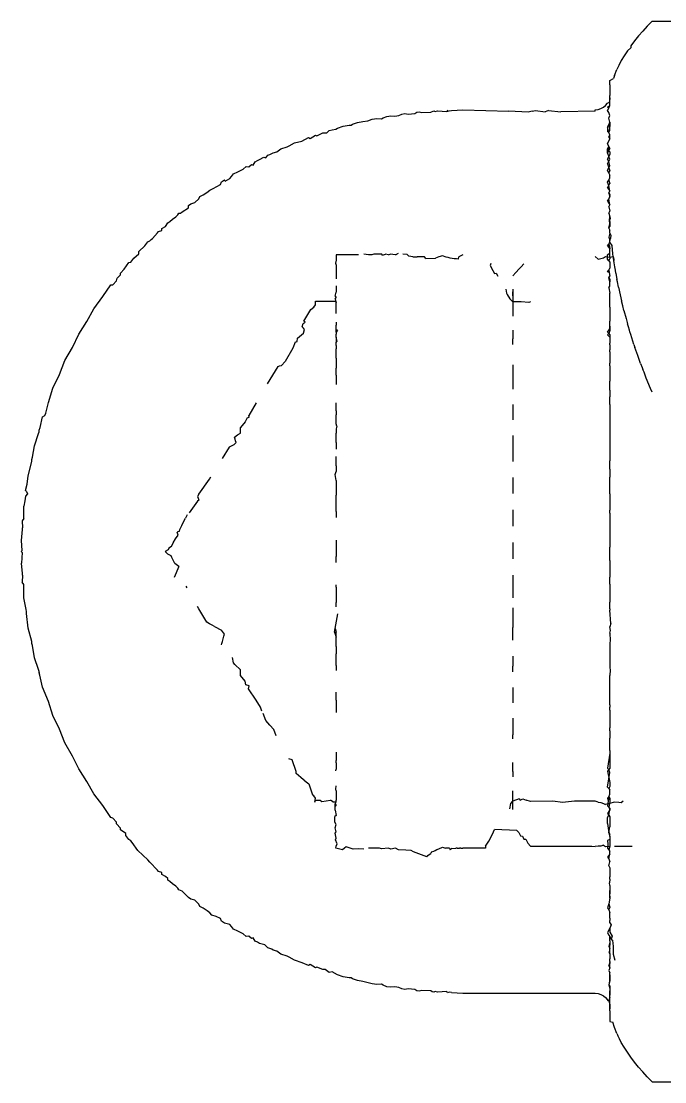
# Model space of a CAD drawing. Header units: millimetres. Extents: x -2916 to 2490, y 92 to 4100.
# Drawn here: x 1130.85 to 1141.79, y 1752.85 to 1770.85 of the extents above; entities that cross this region are included whole.
import ezdxf

# ---------------------------------------------------------------- set-up
doc = ezdxf.new("R2010")
doc.units = ezdxf.units.MM

msp = doc.modelspace()

# ---------------------------------------------------------------- linework, layer by layer
for p, q in [((1141.569, 1770.853), (1141.489, 1770.77)), ((1141.569, 1770.853), (1148.14, 1770.853)), ((1141.413, 1770.687), (1141.341, 1770.604)), ((1141.489, 1770.77), (1141.413, 1770.687)), ((1141.273, 1770.52), (1141.209, 1770.436)), ((1141.341, 1770.604), (1141.273, 1770.52)), ((1141.15, 1770.352), (1141.096, 1770.268)), ((1141.212, 1770.399), (1141.15, 1770.352)), ((1141.209, 1770.436), (1141.212, 1770.399)), ((1141.003, 1770.099), (1140.974, 1770.036)), ((1141.047, 1770.184), (1141.003, 1770.099)), ((1141.096, 1770.268), (1141.047, 1770.184)), ((1140.932, 1769.93), (1140.916, 1769.88)), ((1140.932, 1769.93), (1140.974, 1770.036)), ((1140.855, 1769.846), (1140.916, 1769.88)), ((1140.855, 1769.773), (1140.855, 1769.846)), ((1140.855, 1769.773), (1140.855, 1769.704)), ((1140.85, 1769.525), (1140.855, 1769.59)), ((1140.85, 1769.552), (1140.855, 1769.59)), ((1140.855, 1769.704), (1140.855, 1769.647)), ((1140.855, 1769.647), (1140.855, 1769.59)), ((1140.7, 1769.37), (1140.744, 1769.393)), ((1140.744, 1769.393), (1140.781, 1769.424)), ((1140.781, 1769.424), (1140.813, 1769.462)), ((1140.813, 1769.462), (1140.85, 1769.484)), ((1140.813, 1769.395), (1140.85, 1769.425)), ((1140.836, 1769.379), (1140.813, 1769.395)), ((1140.836, 1769.379), (1140.85, 1769.425)), ((1140.85, 1769.484), (1140.85, 1769.552)), ((1140.85, 1769.552), (1140.85, 1769.525)), ((1140.85, 1769.484), (1140.85, 1769.525)), ((1140.85, 1769.425), (1140.85, 1769.484)), ((1136.815, 1769.191), (1136.893, 1769.203)), ((1136.893, 1769.203), (1136.974, 1769.197)), ((1136.974, 1769.197), (1137.004, 1769.211)), ((1137.004, 1769.211), (1137.066, 1769.238)), ((1137.066, 1769.238), (1137.131, 1769.248)), ((1137.131, 1769.248), (1137.199, 1769.239)), ((1137.199, 1769.239), (1137.271, 1769.252)), ((1137.271, 1769.252), (1137.32, 1769.277)), ((1137.32, 1769.277), (1137.372, 1769.285)), ((1137.372, 1769.285), (1137.426, 1769.274)), ((1137.426, 1769.274), (1137.539, 1769.284)), ((1137.539, 1769.284), (1137.577, 1769.308)), ((1137.577, 1769.308), (1137.616, 1769.314)), ((1137.616, 1769.314), (1137.657, 1769.302)), ((1137.657, 1769.302), (1137.81, 1769.307)), ((1137.81, 1769.307), (1137.861, 1769.334)), ((1137.861, 1769.334), (1137.888, 1769.321)), ((1137.888, 1769.321), (1137.924, 1769.334)), ((1137.924, 1769.334), (1138.082, 1769.32)), ((1138.094, 1769.342), (1138.082, 1769.32)), ((1138.082, 1769.32), (1138.121, 1769.333)), ((1138.121, 1769.333), (1138.166, 1769.336)), ((1138.166, 1769.336), (1138.355, 1769.35)), ((1138.355, 1769.35), (1139.138, 1769.329)), ((1139.465, 1769.308), (1139.138, 1769.329)), ((1139.535, 1769.324), (1139.465, 1769.308)), ((1139.535, 1769.324), (1139.59, 1769.337)), ((1139.59, 1769.337), (1139.756, 1769.313)), ((1139.811, 1769.336), (1139.756, 1769.313)), ((1139.811, 1769.336), (1140.02, 1769.317)), ((1140.605, 1769.326), (1140.02, 1769.317)), ((1140.605, 1769.351), (1140.653, 1769.356)), ((1140.605, 1769.326), (1140.605, 1769.351)), ((1140.653, 1769.356), (1140.7, 1769.37)), ((1140.813, 1769.336), (1140.836, 1769.379)), ((1140.836, 1769.301), (1140.813, 1769.336)), ((1140.85, 1769.251), (1140.836, 1769.301)), ((1140.836, 1769.206), (1140.85, 1769.251)), ((1140.85, 1769.138), (1140.836, 1769.206)), ((1136.138, 1769.009), (1136.201, 1769.021)), ((1136.201, 1769.021), (1136.228, 1769.036)), ((1136.228, 1769.036), (1136.325, 1769.072)), ((1136.325, 1769.072), (1136.427, 1769.089)), ((1136.427, 1769.089), (1136.46, 1769.09)), ((1136.46, 1769.09), (1136.483, 1769.103)), ((1136.483, 1769.103), (1136.568, 1769.135)), ((1136.568, 1769.135), (1136.658, 1769.15)), ((1136.658, 1769.15), (1136.742, 1769.162)), ((1136.742, 1769.162), (1136.815, 1769.191)), ((1140.813, 1769.052), (1140.836, 1769.093)), ((1140.813, 1769.052), (1140.813, 1768.982)), ((1140.836, 1769.093), (1140.85, 1769.138)), ((1140.855, 1769.035), (1140.836, 1769.093)), ((1140.836, 1768.963), (1140.855, 1769.035)), ((1140.85, 1769.138), (1140.85, 1769.066)), ((1140.85, 1769.006), (1140.85, 1769.066)), ((1135.622, 1768.818), (1135.735, 1768.877)), ((1135.735, 1768.877), (1135.765, 1768.862)), ((1135.765, 1768.862), (1135.855, 1768.92)), ((1135.855, 1768.92), (1135.876, 1768.905)), ((1135.876, 1768.905), (1135.979, 1768.961)), ((1135.979, 1768.961), (1136.048, 1768.957)), ((1136.048, 1768.957), (1136.087, 1769)), ((1136.087, 1769), (1136.138, 1769.009)), ((1140.836, 1768.963), (1140.813, 1768.982)), ((1140.836, 1768.963), (1140.85, 1769.006)), ((1140.85, 1768.925), (1140.836, 1768.963)), ((1140.836, 1768.882), (1140.85, 1768.925)), ((1140.836, 1768.882), (1140.85, 1768.858)), ((1140.836, 1768.815), (1140.85, 1768.858)), ((1140.85, 1768.858), (1140.85, 1768.925)), ((1135.196, 1768.635), (1135.267, 1768.686)), ((1135.267, 1768.686), (1135.374, 1768.722)), ((1135.374, 1768.722), (1135.408, 1768.738)), ((1135.408, 1768.738), (1135.498, 1768.786)), ((1135.498, 1768.786), (1135.622, 1768.818)), ((1140.813, 1768.776), (1140.836, 1768.815)), ((1140.836, 1768.725), (1140.813, 1768.776)), ((1140.813, 1768.686), (1140.836, 1768.725)), ((1140.813, 1768.613), (1140.813, 1768.686)), ((1140.836, 1768.725), (1140.85, 1768.693)), ((1140.836, 1768.651), (1140.836, 1768.725)), ((1140.836, 1768.651), (1140.85, 1768.693)), ((1134.829, 1768.465), (1134.869, 1768.486)), ((1134.869, 1768.486), (1134.901, 1768.507)), ((1134.901, 1768.507), (1134.977, 1768.543)), ((1134.977, 1768.543), (1135.008, 1768.535)), ((1135.008, 1768.535), (1135.044, 1768.579)), ((1135.044, 1768.579), (1135.076, 1768.591)), ((1135.076, 1768.591), (1135.134, 1768.619)), ((1135.134, 1768.619), (1135.196, 1768.635)), ((1140.813, 1768.613), (1140.836, 1768.651)), ((1140.813, 1768.613), (1140.836, 1768.552)), ((1140.813, 1768.514), (1140.836, 1768.552)), ((1140.836, 1768.47), (1140.813, 1768.514)), ((1140.836, 1768.651), (1140.855, 1768.634)), ((1140.836, 1768.552), (1140.85, 1768.593)), ((1140.85, 1768.511), (1140.836, 1768.552)), ((1140.836, 1768.47), (1140.85, 1768.511)), ((1140.855, 1768.634), (1140.85, 1768.593)), ((1134.533, 1768.295), (1134.555, 1768.309)), ((1134.555, 1768.309), (1134.623, 1768.343)), ((1134.623, 1768.343), (1134.677, 1768.388)), ((1134.677, 1768.388), (1134.722, 1768.382)), ((1134.722, 1768.382), (1134.766, 1768.419)), ((1134.766, 1768.419), (1134.793, 1768.41)), ((1134.793, 1768.41), (1134.829, 1768.465)), ((1140.813, 1768.433), (1140.836, 1768.47)), ((1140.813, 1768.433), (1140.836, 1768.362)), ((1140.813, 1768.325), (1140.836, 1768.362)), ((1140.836, 1768.274), (1140.813, 1768.325)), ((1140.85, 1768.402), (1140.836, 1768.47)), ((1140.836, 1768.362), (1140.85, 1768.402)), ((1140.836, 1768.362), (1140.85, 1768.313)), ((1140.836, 1768.274), (1140.85, 1768.313)), ((1134.237, 1768.081), (1134.255, 1768.127)), ((1134.255, 1768.127), (1134.309, 1768.163)), ((1134.32, 1768.14), (1134.309, 1768.163)), ((1134.32, 1768.14), (1134.399, 1768.186)), ((1134.399, 1768.186), (1134.425, 1768.215)), ((1134.425, 1768.215), (1134.461, 1768.261)), ((1134.461, 1768.261), (1134.533, 1768.295)), ((1140.813, 1768.121), (1140.836, 1768.157)), ((1140.836, 1768.062), (1140.813, 1768.121)), ((1140.836, 1768.274), (1140.855, 1768.241)), ((1140.836, 1768.157), (1140.85, 1768.195)), ((1140.836, 1768.157), (1140.85, 1768.1)), ((1140.85, 1768.195), (1140.855, 1768.241)), ((1133.945, 1767.906), (1134.01, 1767.948)), ((1134.01, 1767.948), (1134.059, 1767.987)), ((1134.059, 1767.987), (1134.115, 1768.016)), ((1134.115, 1768.016), (1134.237, 1768.081)), ((1140.813, 1768.027), (1140.836, 1768.062)), ((1140.813, 1768.027), (1140.85, 1767.973)), ((1140.836, 1768.062), (1140.85, 1768.1)), ((1140.85, 1767.973), (1140.836, 1768.062)), ((1140.836, 1767.936), (1140.85, 1767.973)), ((1133.734, 1767.755), (1133.806, 1767.773)), ((1133.806, 1767.773), (1133.873, 1767.84)), ((1133.873, 1767.84), (1133.891, 1767.878)), ((1133.891, 1767.878), (1133.945, 1767.906)), ((1140.813, 1767.801), (1140.836, 1767.835)), ((1140.813, 1767.801), (1140.85, 1767.737)), ((1140.836, 1767.936), (1140.85, 1767.871)), ((1140.836, 1767.936), (1140.855, 1767.904)), ((1140.855, 1767.904), (1140.836, 1767.835)), ((1140.836, 1767.835), (1140.85, 1767.871)), ((1140.85, 1767.737), (1140.836, 1767.835)), ((1133.516, 1767.567), (1133.534, 1767.597)), ((1133.534, 1767.597), (1133.563, 1767.597)), ((1133.563, 1767.597), (1133.588, 1767.617)), ((1133.588, 1767.617), (1133.698, 1767.687)), ((1133.698, 1767.725), (1133.734, 1767.755)), ((1133.698, 1767.687), (1133.698, 1767.725)), ((1140.836, 1767.701), (1140.85, 1767.737)), ((1140.836, 1767.701), (1140.85, 1767.628)), ((1140.836, 1767.593), (1140.85, 1767.628)), ((1140.836, 1767.593), (1140.855, 1767.534)), ((1133.306, 1767.37), (1133.346, 1767.432)), ((1133.346, 1767.432), (1133.382, 1767.454)), ((1133.382, 1767.454), (1133.425, 1767.495)), ((1133.425, 1767.495), (1133.482, 1767.534)), ((1133.482, 1767.534), (1133.516, 1767.567)), ((1140.836, 1767.338), (1140.855, 1767.411)), ((1140.846, 1767.474), (1140.855, 1767.534)), ((1140.858, 1767.505), (1140.846, 1767.474)), ((1140.86, 1767.444), (1140.846, 1767.474)), ((1140.855, 1767.411), (1140.846, 1767.474)), ((1140.85, 1767.371), (1140.86, 1767.444)), ((1140.855, 1767.411), (1140.85, 1767.371)), ((1140.855, 1767.534), (1140.858, 1767.505)), ((1133.087, 1767.164), (1133.17, 1767.262)), ((1133.17, 1767.262), (1133.188, 1767.285)), ((1133.188, 1767.285), (1133.242, 1767.299)), ((1133.242, 1767.299), (1133.246, 1767.336)), ((1133.246, 1767.336), (1133.306, 1767.37)), ((1140.836, 1767.338), (1140.85, 1767.371)), ((1140.836, 1767.338), (1140.855, 1767.305)), ((1140.852, 1767.254), (1140.836, 1767.189)), ((1140.852, 1767.254), (1140.855, 1767.305)), ((1140.873, 1767.218), (1140.852, 1767.254)), ((1132.855, 1766.943), (1132.956, 1767.041)), ((1132.956, 1767.041), (1133.006, 1767.109)), ((1133.006, 1767.109), (1133.042, 1767.124)), ((1133.042, 1767.124), (1133.063, 1767.147)), ((1133.063, 1767.147), (1133.087, 1767.164)), ((1140.813, 1767.04), (1140.836, 1767.069)), ((1140.813, 1767.04), (1140.855, 1766.991)), ((1140.836, 1767.189), (1140.855, 1767.135)), ((1140.855, 1767.135), (1140.836, 1767.069)), ((1140.836, 1767.069), (1140.85, 1767.101)), ((1140.836, 1767.069), (1140.847, 1767.034)), ((1140.85, 1767.101), (1140.855, 1767.135)), ((1140.892, 1767.045), (1140.85, 1767.101)), ((1140.855, 1767.135), (1140.871, 1767.178)), ((1140.871, 1767.178), (1140.873, 1767.218)), ((1140.905, 1766.903), (1140.892, 1767.045)), ((1132.766, 1766.829), (1132.855, 1766.904)), ((1132.855, 1766.904), (1132.855, 1766.943)), ((1136.205, 1766.889), (1136.205, 1766.854)), ((1136.348, 1766.889), (1136.205, 1766.889)), ((1136.455, 1766.889), (1136.348, 1766.889)), ((1136.488, 1766.889), (1136.455, 1766.889)), ((1136.581, 1766.889), (1136.488, 1766.889)), ((1136.752, 1766.889), (1136.672, 1766.901)), ((1136.81, 1766.889), (1136.752, 1766.889)), ((1136.843, 1766.901), (1136.81, 1766.889)), ((1136.979, 1766.901), (1136.843, 1766.901)), ((1136.992, 1766.879), (1136.979, 1766.901)), ((1136.992, 1766.879), (1137.042, 1766.901)), ((1137.093, 1766.889), (1137.042, 1766.901)), ((1137.093, 1766.889), (1137.122, 1766.901)), ((1137.21, 1766.889), (1137.122, 1766.901)), ((1137.21, 1766.889), (1137.263, 1766.914)), ((1137.411, 1766.894), (1137.336, 1766.901)), ((1137.44, 1766.863), (1137.411, 1766.894)), ((1137.505, 1766.854), (1137.44, 1766.863)), ((1138.008, 1766.87), (1137.947, 1766.854)), ((1138.073, 1766.849), (1138.008, 1766.87)), ((1138.355, 1766.889), (1138.288, 1766.854)), ((1140.605, 1766.859), (1140.653, 1766.814)), ((1140.744, 1766.839), (1140.781, 1766.86)), ((1140.781, 1766.86), (1140.85, 1766.849)), ((1140.813, 1766.885), (1140.855, 1766.924)), ((1140.813, 1766.814), (1140.813, 1766.885)), ((1140.847, 1767.034), (1140.855, 1766.991)), ((1140.85, 1766.849), (1140.855, 1766.924)), ((1140.85, 1766.849), (1140.91, 1766.86)), ((1140.855, 1766.924), (1140.855, 1766.991)), ((1140.91, 1766.86), (1140.905, 1766.903)), ((1140.922, 1766.79), (1140.91, 1766.86)), ((1140.91, 1766.86), (1140.918, 1766.815)), ((1132.606, 1766.645), (1132.681, 1766.756)), ((1132.681, 1766.756), (1132.717, 1766.765)), ((1132.717, 1766.765), (1132.766, 1766.829)), ((1136.205, 1766.795), (1136.194, 1766.747)), ((1136.194, 1766.747), (1136.205, 1766.713)), ((1136.205, 1766.854), (1136.205, 1766.795)), ((1136.205, 1766.713), (1136.205, 1766.641)), ((1137.505, 1766.854), (1137.578, 1766.854)), ((1137.645, 1766.854), (1137.578, 1766.854)), ((1137.706, 1766.854), (1137.645, 1766.854)), ((1137.73, 1766.825), (1137.706, 1766.854)), ((1137.73, 1766.825), (1137.889, 1766.828)), ((1137.947, 1766.854), (1137.889, 1766.828)), ((1138.107, 1766.841), (1138.073, 1766.849)), ((1138.141, 1766.833), (1138.107, 1766.841)), ((1138.176, 1766.826), (1138.141, 1766.833)), ((1138.211, 1766.821), (1138.176, 1766.826)), ((1138.247, 1766.817), (1138.211, 1766.821)), ((1138.283, 1766.814), (1138.247, 1766.817)), ((1138.283, 1766.814), (1138.288, 1766.854)), ((1138.833, 1766.742), (1138.822, 1766.707)), ((1138.822, 1766.707), (1138.868, 1766.621)), ((1139.315, 1766.651), (1139.347, 1766.686)), ((1139.347, 1766.686), (1139.392, 1766.736)), ((1140.653, 1766.814), (1140.7, 1766.824)), ((1140.7, 1766.824), (1140.744, 1766.839)), ((1140.836, 1766.788), (1140.813, 1766.814)), ((1140.836, 1766.788), (1140.85, 1766.819)), ((1140.836, 1766.788), (1140.85, 1766.763)), ((1140.85, 1766.849), (1140.85, 1766.819)), ((1140.85, 1766.763), (1140.855, 1766.707)), ((1140.855, 1766.707), (1140.855, 1766.663)), ((1140.918, 1766.815), (1140.922, 1766.79)), ((1140.928, 1766.749), (1140.922, 1766.79)), ((1140.938, 1766.686), (1140.928, 1766.749)), ((1140.947, 1766.628), (1140.938, 1766.686)), ((1132.484, 1766.49), (1132.539, 1766.547)), ((1132.539, 1766.574), (1132.606, 1766.645)), ((1132.539, 1766.547), (1132.539, 1766.574)), ((1136.205, 1766.641), (1136.205, 1766.608)), ((1136.205, 1766.608), (1136.205, 1766.552)), ((1136.205, 1766.552), (1136.205, 1766.481)), ((1138.868, 1766.621), (1138.894, 1766.573)), ((1138.894, 1766.573), (1138.92, 1766.574)), ((1138.92, 1766.574), (1138.952, 1766.528)), ((1139.205, 1766.53), (1139.258, 1766.588)), ((1139.258, 1766.588), (1139.315, 1766.651)), ((1140.813, 1766.599), (1140.836, 1766.625)), ((1140.844, 1766.585), (1140.813, 1766.599)), ((1140.836, 1766.625), (1140.855, 1766.663)), ((1140.836, 1766.625), (1140.844, 1766.585)), ((1140.836, 1766.495), (1140.85, 1766.524)), ((1140.844, 1766.585), (1140.85, 1766.524)), ((1140.952, 1766.578), (1140.947, 1766.628)), ((1140.952, 1766.578), (1140.973, 1766.469)), ((1132.244, 1766.178), (1132.375, 1766.376)), ((1132.375, 1766.376), (1132.411, 1766.38)), ((1132.411, 1766.38), (1132.474, 1766.448)), ((1132.474, 1766.448), (1132.484, 1766.49)), ((1136.205, 1766.361), (1136.205, 1766.333)), ((1136.205, 1766.333), (1136.205, 1766.256)), ((1140.85, 1766.43), (1140.836, 1766.495)), ((1140.836, 1766.495), (1140.855, 1766.468)), ((1140.836, 1766.326), (1140.85, 1766.354)), ((1140.836, 1766.326), (1140.855, 1766.237)), ((1140.855, 1766.468), (1140.85, 1766.43)), ((1140.85, 1766.354), (1140.85, 1766.43)), ((1140.98, 1766.43), (1140.973, 1766.469)), ((1140.997, 1766.341), (1140.98, 1766.43)), ((1140.997, 1766.341), (1141.028, 1766.209)), ((1132.091, 1765.971), (1132.244, 1766.178)), ((1136.187, 1766.133), (1136.205, 1766.163)), ((1136.188, 1766.183), (1136.205, 1766.256)), ((1136.188, 1766.183), (1136.205, 1766.163)), ((1139.087, 1766.306), (1139.098, 1766.238)), ((1139.098, 1766.238), (1139.111, 1766.216)), ((1139.111, 1766.216), (1139.155, 1766.141)), ((1139.155, 1766.141), (1139.205, 1766.09)), ((1139.205, 1766.304), (1139.205, 1766.262)), ((1139.205, 1766.22), (1139.205, 1766.262)), ((1139.205, 1766.262), (1139.205, 1766.189)), ((1139.205, 1766.189), (1139.205, 1766.22)), ((1139.205, 1766.189), (1139.205, 1766.142)), ((1139.205, 1766.142), (1139.205, 1766.09)), ((1140.853, 1766.184), (1140.855, 1766.237)), ((1140.855, 1766.094), (1140.853, 1766.184)), ((1141.028, 1766.209), (1141.049, 1766.107)), ((1131.971, 1765.758), (1132.091, 1765.971)), ((1135.658, 1765.763), (1135.774, 1765.962)), ((1135.774, 1765.962), (1135.823, 1765.999)), ((1135.823, 1765.999), (1135.855, 1766.037)), ((1135.855, 1766.101), (1135.973, 1766.101)), ((1135.855, 1766.037), (1135.855, 1766.101)), ((1135.973, 1766.101), (1136.145, 1766.101)), ((1136.145, 1766.101), (1136.205, 1766.101)), ((1136.187, 1766.133), (1136.205, 1766.075)), ((1136.205, 1766.037), (1136.205, 1766.075)), ((1136.205, 1765.974), (1136.205, 1766.037)), ((1136.205, 1765.915), (1136.205, 1765.974)), ((1139.205, 1766.09), (1139.205, 1766.055)), ((1139.344, 1766.09), (1139.205, 1766.09)), ((1139.205, 1766.055), (1139.205, 1765.997)), ((1139.205, 1765.997), (1139.205, 1765.971)), ((1139.205, 1765.971), (1139.205, 1765.915)), ((1139.476, 1766.079), (1139.344, 1766.09)), ((1139.505, 1766.09), (1139.476, 1766.079)), ((1140.85, 1766.042), (1140.855, 1766.094)), ((1140.855, 1766.001), (1140.85, 1766.042)), ((1140.855, 1766.001), (1140.853, 1765.864)), ((1141.071, 1766.023), (1141.049, 1766.107)), ((1141.089, 1765.944), (1141.071, 1766.023)), ((1136.205, 1765.889), (1136.205, 1765.915)), ((1139.205, 1765.915), (1139.205, 1765.845)), ((1140.853, 1765.864), (1140.855, 1765.759)), ((1141.089, 1765.944), (1141.129, 1765.804)), ((1141.129, 1765.804), (1141.153, 1765.714)), ((1131.831, 1765.542), (1131.971, 1765.758)), ((1135.627, 1765.664), (1135.644, 1765.72)), ((1135.649, 1765.64), (1135.627, 1765.664)), ((1135.644, 1765.72), (1135.677, 1765.745)), ((1135.647, 1765.56), (1135.668, 1765.62)), ((1135.668, 1765.62), (1135.649, 1765.64)), ((1135.677, 1765.745), (1135.658, 1765.763)), ((1136.205, 1765.743), (1136.205, 1765.693)), ((1136.205, 1765.617), (1136.205, 1765.693)), ((1136.228, 1765.607), (1136.205, 1765.617)), ((1136.205, 1765.574), (1136.205, 1765.617)), ((1136.228, 1765.607), (1136.205, 1765.574)), ((1139.205, 1765.607), (1139.205, 1765.536)), ((1140.813, 1765.573), (1140.853, 1765.63)), ((1140.855, 1765.604), (1140.836, 1765.552)), ((1140.85, 1765.678), (1140.855, 1765.733)), ((1140.85, 1765.678), (1140.855, 1765.604)), ((1140.853, 1765.63), (1140.85, 1765.678)), ((1140.855, 1765.733), (1140.855, 1765.759)), ((1141.168, 1765.666), (1141.153, 1765.714)), ((1141.184, 1765.609), (1141.168, 1765.666)), ((1141.194, 1765.582), (1141.184, 1765.609)), ((1131.724, 1765.317), (1131.831, 1765.542)), ((1135.54, 1765.414), (1135.548, 1765.471)), ((1135.548, 1765.471), (1135.647, 1765.56)), ((1136.205, 1765.574), (1136.205, 1765.538)), ((1136.205, 1765.489), (1136.205, 1765.538)), ((1136.205, 1765.489), (1136.205, 1765.44)), ((1136.223, 1765.422), (1136.205, 1765.489)), ((1136.205, 1765.44), (1136.205, 1765.4)), ((1136.205, 1765.44), (1136.223, 1765.422)), ((1136.205, 1765.4), (1136.223, 1765.422)), ((1139.205, 1765.536), (1139.205, 1765.462)), ((1139.205, 1765.434), (1139.205, 1765.462)), ((1139.205, 1765.368), (1139.205, 1765.434)), ((1140.836, 1765.552), (1140.813, 1765.573)), ((1140.813, 1765.531), (1140.836, 1765.552)), ((1140.851, 1765.492), (1140.813, 1765.531)), ((1140.836, 1765.552), (1140.855, 1765.529)), ((1140.852, 1765.448), (1140.85, 1765.388)), ((1140.855, 1765.529), (1140.851, 1765.492)), ((1140.851, 1765.492), (1140.852, 1765.448)), ((1141.209, 1765.536), (1141.194, 1765.582)), ((1141.262, 1765.368), (1141.209, 1765.536)), ((1131.597, 1765.093), (1131.724, 1765.317)), ((1135.467, 1765.302), (1135.34, 1765.076)), ((1135.507, 1765.404), (1135.467, 1765.302)), ((1135.507, 1765.404), (1135.54, 1765.414)), ((1136.205, 1765.347), (1136.205, 1765.4)), ((1136.205, 1765.347), (1136.205, 1765.294)), ((1136.205, 1765.255), (1136.205, 1765.294)), ((1136.205, 1765.191), (1136.205, 1765.255)), ((1140.855, 1765.358), (1140.85, 1765.388)), ((1140.85, 1765.24), (1140.855, 1765.277)), ((1140.85, 1765.24), (1140.85, 1765.181)), ((1140.855, 1765.358), (1140.854, 1765.328)), ((1140.854, 1765.328), (1140.855, 1765.277)), ((1141.262, 1765.368), (1141.279, 1765.313)), ((1141.326, 1765.181), (1141.279, 1765.313)), ((1131.505, 1764.856), (1131.597, 1765.093)), ((1135.34, 1765.076), (1135.276, 1765.011)), ((1136.205, 1765.133), (1136.205, 1765.191)), ((1136.205, 1765.133), (1136.205, 1765.034)), ((1140.85, 1765.181), (1140.85, 1765.048)), ((1141.376, 1765.043), (1141.326, 1765.181)), ((1135.127, 1764.843), (1135.218, 1764.993)), ((1135.218, 1764.993), (1135.244, 1765.001)), ((1135.244, 1765.001), (1135.276, 1765.011)), ((1136.205, 1765.034), (1136.205, 1764.961)), ((1136.205, 1764.925), (1136.205, 1764.961)), ((1136.205, 1764.843), (1136.205, 1764.925)), ((1139.205, 1765.019), (1139.205, 1764.973)), ((1139.205, 1764.973), (1139.205, 1764.937)), ((1139.205, 1764.937), (1139.205, 1764.875)), ((1140.855, 1765.004), (1140.85, 1765.048)), ((1140.855, 1765.004), (1140.855, 1764.743)), ((1141.376, 1765.043), (1141.401, 1764.976)), ((1141.401, 1764.976), (1141.415, 1764.939)), ((1141.433, 1764.893), (1141.415, 1764.939)), ((1141.472, 1764.792), (1141.433, 1764.893)), ((1131.393, 1764.624), (1131.505, 1764.856)), ((1135.038, 1764.696), (1135.127, 1764.843)), ((1136.205, 1764.843), (1136.205, 1764.759)), ((1136.205, 1764.759), (1136.205, 1764.684)), ((1139.205, 1764.875), (1139.205, 1764.775)), ((1139.205, 1764.775), (1139.205, 1764.749)), ((1139.205, 1764.749), (1139.205, 1764.682)), ((1140.85, 1764.7), (1140.855, 1764.743)), ((1140.855, 1764.591), (1140.85, 1764.7)), ((1141.545, 1764.616), (1141.472, 1764.792)), ((1131.316, 1764.378), (1131.393, 1764.624)), ((1139.205, 1764.682), (1139.205, 1764.608)), ((1140.855, 1764.591), (1140.855, 1764.479)), ((1141.569, 1764.556), (1141.545, 1764.616)), ((1131.274, 1764.201), (1131.316, 1764.378)), ((1134.843, 1764.377), (1134.719, 1764.162)), ((1136.205, 1764.237), (1136.205, 1764.376)), ((1139.205, 1764.348), (1139.205, 1764.253)), ((1140.85, 1764.346), (1140.855, 1764.479)), ((1140.85, 1764.346), (1140.855, 1764.211)), ((1131.219, 1764.14), (1131.255, 1764.162)), ((1131.255, 1764.162), (1131.274, 1764.201)), ((1134.724, 1764.132), (1134.719, 1764.162)), ((1136.205, 1764.237), (1136.205, 1764.169)), ((1136.205, 1764.016), (1136.205, 1764.169)), ((1139.205, 1764.253), (1139.205, 1764.197)), ((1139.205, 1764.197), (1139.205, 1764.16)), ((1139.205, 1764.16), (1139.205, 1764.084)), ((1140.855, 1764.211), (1140.85, 1763.985)), ((1131.175, 1763.956), (1131.219, 1764.14)), ((1134.656, 1764.054), (1134.578, 1763.958)), ((1134.693, 1764.118), (1134.656, 1764.054)), ((1134.693, 1764.118), (1134.724, 1764.132)), ((1136.213, 1763.978), (1136.205, 1764.016)), ((1140.85, 1763.985), (1140.855, 1763.939)), ((1131.078, 1763.643), (1131.147, 1763.853)), ((1131.147, 1763.853), (1131.158, 1763.885)), ((1131.158, 1763.912), (1131.175, 1763.956)), ((1131.158, 1763.885), (1131.158, 1763.912)), ((1134.48, 1763.792), (1134.528, 1763.83)), ((1134.528, 1763.83), (1134.578, 1763.862)), ((1134.578, 1763.862), (1134.578, 1763.958)), ((1136.213, 1763.978), (1136.205, 1763.936)), ((1136.205, 1763.936), (1136.205, 1763.887)), ((1136.205, 1763.887), (1136.205, 1763.858)), ((1136.205, 1763.787), (1136.205, 1763.858)), ((1139.205, 1763.818), (1139.205, 1763.729)), ((1140.855, 1763.939), (1140.855, 1763.79)), ((1131.046, 1763.451), (1131.078, 1763.643)), ((1134.389, 1763.623), (1134.266, 1763.43)), ((1134.443, 1763.649), (1134.389, 1763.623)), ((1134.467, 1763.66), (1134.443, 1763.649)), ((1134.505, 1763.704), (1134.467, 1763.66)), ((1134.487, 1763.759), (1134.48, 1763.792)), ((1134.494, 1763.729), (1134.487, 1763.759)), ((1134.505, 1763.704), (1134.494, 1763.729)), ((1136.205, 1763.704), (1136.205, 1763.787)), ((1136.205, 1763.704), (1136.205, 1763.59)), ((1139.205, 1763.729), (1139.205, 1763.703)), ((1139.205, 1763.703), (1139.205, 1763.664)), ((1139.205, 1763.664), (1139.205, 1763.559)), ((1140.855, 1763.665), (1140.85, 1763.62)), ((1140.85, 1763.62), (1140.855, 1763.389)), ((1140.855, 1763.79), (1140.855, 1763.665)), ((1131.034, 1763.413), (1131.046, 1763.451)), ((1136.205, 1763.307), (1136.205, 1763.464)), ((1139.205, 1763.559), (1139.205, 1763.412)), ((1130.972, 1763.136), (1131.034, 1763.382)), ((1131.034, 1763.382), (1131.034, 1763.413)), ((1136.205, 1763.307), (1136.205, 1763.208)), ((1139.205, 1763.412), (1139.205, 1763.382)), ((1140.85, 1763.25), (1140.855, 1763.33)), ((1140.855, 1763.33), (1140.855, 1763.389)), ((1130.957, 1762.994), (1130.972, 1763.136)), ((1133.873, 1762.825), (1134.054, 1763.078)), ((1134.054, 1763.078), (1134.076, 1763.12)), ((1136.187, 1763.159), (1136.205, 1763.208)), ((1136.205, 1763.059), (1136.187, 1763.159)), ((1139.205, 1763.109), (1139.205, 1763.082)), ((1139.205, 1763.082), (1139.205, 1763.014)), ((1140.85, 1763.25), (1140.855, 1763.111)), ((1140.855, 1762.968), (1140.855, 1763.111)), ((1130.927, 1762.888), (1130.957, 1762.994)), ((1136.205, 1763.059), (1136.205, 1762.97)), ((1136.205, 1762.97), (1136.205, 1762.873)), ((1139.205, 1763.014), (1139.205, 1762.913)), ((1139.205, 1762.913), (1139.205, 1762.835)), ((1140.85, 1762.877), (1140.855, 1762.968)), ((1130.93, 1762.788), (1130.916, 1762.709)), ((1130.927, 1762.888), (1130.945, 1762.87)), ((1130.96, 1762.83), (1130.93, 1762.788)), ((1130.945, 1762.87), (1130.96, 1762.83)), ((1133.873, 1762.825), (1133.851, 1762.786)), ((1133.851, 1762.786), (1133.86, 1762.758)), ((1133.872, 1762.725), (1133.851, 1762.707)), ((1133.86, 1762.758), (1133.872, 1762.725)), ((1136.205, 1762.873), (1136.205, 1762.806)), ((1136.205, 1762.716), (1136.205, 1762.806)), ((1140.855, 1762.83), (1140.85, 1762.877)), ((1140.855, 1762.83), (1140.855, 1762.636)), ((1130.916, 1762.709), (1130.9, 1762.621)), ((1130.9, 1762.452), (1130.9, 1762.621)), ((1133.851, 1762.707), (1133.71, 1762.506)), ((1136.205, 1762.533), (1136.205, 1762.716)), ((1139.205, 1762.559), (1139.205, 1762.494)), ((1140.85, 1762.501), (1140.855, 1762.552)), ((1140.855, 1762.636), (1140.855, 1762.552)), ((1130.9, 1762.411), (1130.873, 1762.371)), ((1130.873, 1762.371), (1130.875, 1762.252)), ((1130.9, 1762.411), (1130.9, 1762.452)), ((1133.581, 1762.292), (1133.625, 1762.377)), ((1133.625, 1762.377), (1133.646, 1762.416)), ((1133.676, 1762.474), (1133.646, 1762.416)), ((1136.205, 1762.533), (1136.205, 1762.458)), ((1136.205, 1762.458), (1136.205, 1762.428)), ((1139.205, 1762.494), (1139.205, 1762.452)), ((1139.205, 1762.452), (1139.205, 1762.361)), ((1139.205, 1762.361), (1139.205, 1762.282)), ((1140.85, 1762.501), (1140.855, 1762.267)), ((1130.86, 1762.038), (1130.875, 1762.225)), ((1130.875, 1762.225), (1130.875, 1762.252)), ((1133.541, 1762.197), (1133.502, 1762.18)), ((1133.523, 1762.129), (1133.502, 1762.18)), ((1133.541, 1762.197), (1133.547, 1762.227)), ((1133.547, 1762.227), (1133.559, 1762.25)), ((1133.559, 1762.25), (1133.581, 1762.292)), ((1140.855, 1762.267), (1140.855, 1762.134)), ((1130.873, 1761.87), (1130.86, 1762.038)), ((1133.405, 1761.935), (1133.438, 1761.999)), ((1133.438, 1761.999), (1133.474, 1762.067)), ((1133.474, 1762.067), (1133.523, 1762.129)), ((1136.205, 1762.044), (1136.205, 1761.936)), ((1139.205, 1762.004), (1139.205, 1761.952)), ((1140.855, 1762.134), (1140.855, 1761.925)), ((1130.855, 1761.851), (1130.873, 1761.87)), ((1130.873, 1761.833), (1130.855, 1761.851)), ((1130.873, 1761.833), (1130.86, 1761.651)), ((1133.351, 1761.881), (1133.301, 1761.851)), ((1133.344, 1761.805), (1133.301, 1761.851)), ((1133.361, 1761.908), (1133.351, 1761.881)), ((1133.405, 1761.935), (1133.361, 1761.908)), ((1136.205, 1761.936), (1136.205, 1761.845)), ((1136.205, 1761.845), (1136.205, 1761.767)), ((1139.205, 1761.952), (1139.205, 1761.908)), ((1139.205, 1761.908), (1139.205, 1761.86)), ((1139.205, 1761.86), (1139.205, 1761.806)), ((1140.85, 1761.746), (1140.855, 1761.925)), ((1130.875, 1761.478), (1130.86, 1761.651)), ((1133.4, 1761.776), (1133.344, 1761.805)), ((1133.412, 1761.751), (1133.4, 1761.776)), ((1133.434, 1761.705), (1133.412, 1761.751)), ((1133.464, 1761.645), (1133.434, 1761.705)), ((1133.533, 1761.597), (1133.464, 1761.645)), ((1136.205, 1761.663), (1136.205, 1761.767)), ((1139.205, 1761.806), (1139.205, 1761.727)), ((1140.855, 1761.701), (1140.85, 1761.746)), ((1140.855, 1761.701), (1140.855, 1761.418)), ((1130.875, 1761.451), (1130.875, 1761.478)), ((1133.533, 1761.597), (1133.454, 1761.41)), ((1130.875, 1761.451), (1130.873, 1761.332)), ((1130.9, 1761.292), (1130.873, 1761.332)), ((1130.9, 1761.251), (1130.9, 1761.292)), ((1136.205, 1761.245), (1136.205, 1761.285)), ((1139.205, 1761.449), (1139.205, 1761.353)), ((1139.205, 1761.353), (1139.205, 1761.227)), ((1140.85, 1761.368), (1140.855, 1761.418)), ((1140.855, 1761.297), (1140.85, 1761.368)), ((1140.855, 1761.297), (1140.855, 1761.201)), ((1130.9, 1761.064), (1130.9, 1761.251)), ((1133.673, 1761.236), (1133.658, 1761.264)), ((1136.205, 1761.245), (1136.205, 1761.158)), ((1136.205, 1761.158), (1136.205, 1760.987)), ((1139.205, 1761.227), (1139.205, 1761.144)), ((1139.205, 1761.144), (1139.205, 1761.066)), ((1140.855, 1761.135), (1140.85, 1760.991)), ((1140.855, 1761.201), (1140.855, 1761.135)), ((1130.938, 1760.869), (1130.9, 1761.064)), ((1136.205, 1760.91), (1136.205, 1760.987)), ((1140.855, 1760.88), (1140.85, 1760.991)), ((1130.945, 1760.833), (1130.938, 1760.869)), ((1130.945, 1760.798), (1130.945, 1760.833)), ((1130.972, 1760.551), (1130.945, 1760.798)), ((1133.873, 1760.878), (1133.851, 1760.917)), ((1134.01, 1760.65), (1133.873, 1760.878)), ((1136.187, 1760.544), (1136.234, 1760.793)), ((1139.205, 1760.896), (1139.205, 1760.868)), ((1139.205, 1760.868), (1139.205, 1760.801)), ((1139.205, 1760.801), (1139.205, 1760.7)), ((1140.855, 1760.88), (1140.855, 1760.854)), ((1140.867, 1760.629), (1140.855, 1760.854)), ((1134.054, 1760.625), (1134.01, 1760.65)), ((1134.099, 1760.601), (1134.054, 1760.625)), ((1134.136, 1760.581), (1134.099, 1760.601)), ((1134.136, 1760.581), (1134.257, 1760.517)), ((1139.205, 1760.7), (1139.205, 1760.607)), ((1139.205, 1760.607), (1139.205, 1760.563)), ((1139.205, 1760.527), (1139.205, 1760.563)), ((1140.867, 1760.629), (1140.855, 1760.574)), ((1140.863, 1760.513), (1140.855, 1760.574)), ((1131.034, 1760.321), (1130.972, 1760.551)), ((1134.306, 1760.448), (1134.257, 1760.517)), ((1134.272, 1760.323), (1134.297, 1760.417)), ((1134.297, 1760.417), (1134.306, 1760.448)), ((1136.177, 1760.483), (1136.187, 1760.544)), ((1136.177, 1760.483), (1136.205, 1760.395)), ((1136.187, 1760.544), (1136.205, 1760.483)), ((1136.205, 1760.395), (1136.205, 1760.483)), ((1136.205, 1760.238), (1136.205, 1760.395)), ((1139.205, 1760.426), (1139.205, 1760.527)), ((1139.205, 1760.348), (1139.205, 1760.426)), ((1140.855, 1760.466), (1140.863, 1760.513)), ((1140.855, 1760.466), (1140.858, 1760.342)), ((1131.034, 1760.289), (1131.034, 1760.321)), ((1131.045, 1760.256), (1131.034, 1760.289)), ((1131.078, 1760.045), (1131.045, 1760.256)), ((1134.255, 1760.265), (1134.264, 1760.292)), ((1134.264, 1760.292), (1134.272, 1760.323)), ((1136.205, 1760.238), (1136.205, 1760.155)), ((1140.855, 1760.296), (1140.85, 1760.245)), ((1140.85, 1760.245), (1140.855, 1760.055)), ((1140.858, 1760.342), (1140.855, 1760.296)), ((1131.148, 1759.846), (1131.078, 1760.045)), ((1134.461, 1759.964), (1134.443, 1760.054)), ((1136.205, 1760.155), (1136.205, 1760.113)), ((1136.205, 1759.999), (1136.205, 1760.113)), ((1139.205, 1760.077), (1139.205, 1760.015)), ((1140.855, 1760.019), (1140.85, 1759.878)), ((1140.855, 1760.055), (1140.855, 1760.019)), ((1131.158, 1759.817), (1131.148, 1759.846)), ((1134.484, 1759.932), (1134.461, 1759.964)), ((1134.578, 1759.841), (1134.484, 1759.932)), ((1134.578, 1759.81), (1134.578, 1759.841)), ((1136.205, 1759.916), (1136.205, 1759.999)), ((1136.205, 1759.916), (1136.205, 1759.834)), ((1139.205, 1760.015), (1139.205, 1759.978)), ((1139.205, 1759.978), (1139.205, 1759.904)), ((1139.205, 1759.809), (1139.205, 1759.904)), ((1140.85, 1759.878), (1140.857, 1759.841)), ((1140.857, 1759.841), (1140.855, 1759.746)), ((1131.158, 1759.79), (1131.158, 1759.817)), ((1131.173, 1759.752), (1131.158, 1759.817)), ((1131.173, 1759.752), (1131.158, 1759.79)), ((1131.219, 1759.551), (1131.173, 1759.752)), ((1134.578, 1759.783), (1134.578, 1759.81)), ((1134.578, 1759.745), (1134.578, 1759.783)), ((1134.657, 1759.65), (1134.578, 1759.745)), ((1140.855, 1759.65), (1140.855, 1759.746)), ((1131.316, 1759.304), (1131.219, 1759.551)), ((1134.671, 1759.59), (1134.657, 1759.65)), ((1134.724, 1759.571), (1134.671, 1759.59)), ((1134.715, 1759.519), (1134.724, 1759.571)), ((1134.848, 1759.33), (1134.715, 1759.519)), ((1139.205, 1759.543), (1139.205, 1759.465)), ((1140.85, 1759.515), (1140.855, 1759.65)), ((1140.855, 1759.475), (1140.85, 1759.515)), ((1131.393, 1759.07), (1131.316, 1759.304)), ((1134.92, 1759.21), (1134.848, 1759.33)), ((1136.205, 1759.327), (1136.205, 1759.462)), ((1136.205, 1759.327), (1136.205, 1759.254)), ((1139.205, 1759.465), (1139.205, 1759.355)), ((1139.205, 1759.355), (1139.205, 1759.28)), ((1140.855, 1759.25), (1140.855, 1759.475)), ((1134.943, 1759.141), (1134.92, 1759.21)), ((1136.205, 1759.254), (1136.205, 1759.222)), ((1136.205, 1759.222), (1136.205, 1759.116)), ((1140.85, 1759.157), (1140.855, 1759.207)), ((1140.85, 1759.157), (1140.855, 1758.943)), ((1140.855, 1759.25), (1140.855, 1759.207)), ((1131.505, 1758.833), (1131.393, 1759.07)), ((1135.008, 1758.981), (1134.967, 1759.1)), ((1135.08, 1758.903), (1135.008, 1758.981)), ((1139.205, 1759.021), (1139.205, 1758.967)), ((1139.205, 1758.967), (1139.205, 1758.933)), ((1140.855, 1758.943), (1140.855, 1758.858)), ((1131.597, 1758.605), (1131.505, 1758.833)), ((1135.146, 1758.832), (1135.08, 1758.903)), ((1135.183, 1758.722), (1135.146, 1758.832)), ((1139.205, 1758.933), (1139.205, 1758.839)), ((1139.205, 1758.839), (1139.205, 1758.776)), ((1139.205, 1758.776), (1139.205, 1758.742)), ((1140.85, 1758.807), (1140.855, 1758.858)), ((1140.85, 1758.807), (1140.855, 1758.682)), ((1131.724, 1758.38), (1131.597, 1758.605)), ((1139.205, 1758.67), (1139.205, 1758.742)), ((1140.855, 1758.628), (1140.855, 1758.682)), ((1140.855, 1758.474), (1140.855, 1758.628)), ((1136.205, 1758.447), (1136.205, 1758.4)), ((1136.205, 1758.4), (1136.205, 1758.356)), ((1140.855, 1758.426), (1140.813, 1758.172)), ((1140.855, 1758.474), (1140.855, 1758.426)), ((1140.855, 1758.426), (1140.855, 1758.174)), ((1131.831, 1758.16), (1131.724, 1758.38)), ((1135.455, 1758.315), (1135.398, 1758.332)), ((1135.526, 1758.119), (1135.455, 1758.315)), ((1136.205, 1758.356), (1136.205, 1758.303)), ((1136.205, 1758.263), (1136.205, 1758.303)), ((1136.205, 1758.263), (1136.205, 1758.214)), ((1139.205, 1758.241), (1139.205, 1758.269)), ((1139.205, 1758.175), (1139.205, 1758.241)), ((1131.971, 1757.948), (1131.831, 1758.16)), ((1135.523, 1758.083), (1135.526, 1758.119)), ((1135.604, 1758.015), (1135.523, 1758.083)), ((1136.197, 1758.129), (1136.205, 1758.157)), ((1136.205, 1758.214), (1136.205, 1758.157)), ((1139.205, 1758.115), (1139.205, 1758.175)), ((1139.205, 1758.115), (1139.205, 1758.027)), ((1140.813, 1758.172), (1140.836, 1758.151)), ((1140.836, 1758.151), (1140.813, 1758.123)), ((1140.813, 1758.123), (1140.855, 1757.928)), ((1140.813, 1757.849), (1140.855, 1758.099)), ((1140.855, 1758.174), (1140.836, 1758.151)), ((1140.855, 1758.099), (1140.836, 1758.151)), ((1132.091, 1757.737), (1131.971, 1757.948)), ((1135.652, 1757.978), (1135.604, 1758.015)), ((1135.673, 1757.96), (1135.652, 1757.978)), ((1135.673, 1757.96), (1135.738, 1757.909)), ((1135.738, 1757.909), (1135.801, 1757.721)), ((1136.201, 1757.817), (1136.205, 1757.872)), ((1140.85, 1757.864), (1140.836, 1757.826)), ((1140.855, 1757.928), (1140.85, 1757.864)), ((1132.244, 1757.539), (1132.091, 1757.737)), ((1135.823, 1757.704), (1135.801, 1757.721)), ((1135.855, 1757.666), (1135.823, 1757.704)), ((1136.205, 1757.788), (1136.201, 1757.817)), ((1136.205, 1757.788), (1136.205, 1757.719)), ((1136.205, 1757.719), (1136.205, 1757.666)), ((1139.205, 1757.71), (1139.204, 1757.791)), ((1139.205, 1757.65), (1139.205, 1757.71)), ((1140.813, 1757.849), (1140.836, 1757.826)), ((1140.813, 1757.663), (1140.837, 1757.685)), ((1140.837, 1757.685), (1140.825, 1757.613)), ((1140.836, 1757.826), (1140.85, 1757.802)), ((1140.837, 1757.685), (1140.855, 1757.734)), ((1140.837, 1757.685), (1140.85, 1757.661)), ((1140.855, 1757.734), (1140.85, 1757.802)), ((1132.375, 1757.337), (1132.244, 1757.539)), ((1135.84, 1757.599), (1135.855, 1757.666)), ((1135.84, 1757.599), (1135.855, 1757.628)), ((1135.855, 1757.628), (1135.934, 1757.628)), ((1135.934, 1757.628), (1135.963, 1757.609)), ((1135.963, 1757.609), (1136.109, 1757.628)), ((1136.146, 1757.601), (1136.109, 1757.628)), ((1136.146, 1757.601), (1136.205, 1757.602)), ((1136.186, 1757.459), (1136.188, 1757.52)), ((1136.187, 1757.57), (1136.205, 1757.602)), ((1136.188, 1757.52), (1136.187, 1757.57)), ((1136.187, 1757.57), (1136.205, 1757.54)), ((1136.205, 1757.54), (1136.188, 1757.52)), ((1136.205, 1757.666), (1136.205, 1757.628)), ((1136.205, 1757.602), (1136.205, 1757.628)), ((1139.156, 1757.481), (1139.173, 1757.571)), ((1139.173, 1757.571), (1139.205, 1757.614)), ((1139.314, 1757.651), (1139.205, 1757.614)), ((1139.205, 1757.614), (1139.205, 1757.65)), ((1139.205, 1757.57), (1139.205, 1757.614)), ((1139.205, 1757.514), (1139.205, 1757.57)), ((1139.205, 1757.474), (1139.205, 1757.514)), ((1139.314, 1757.651), (1139.328, 1757.628)), ((1139.328, 1757.628), (1139.373, 1757.652)), ((1139.373, 1757.652), (1139.434, 1757.631)), ((1139.505, 1757.606), (1139.434, 1757.631)), ((1139.882, 1757.614), (1139.505, 1757.606)), ((1140.05, 1757.589), (1139.882, 1757.614)), ((1140.25, 1757.613), (1140.05, 1757.589)), ((1140.605, 1757.613), (1140.25, 1757.613)), ((1140.653, 1757.597), (1140.605, 1757.613)), ((1140.653, 1757.597), (1140.7, 1757.588)), ((1140.7, 1757.588), (1140.744, 1757.575)), ((1140.744, 1757.575), (1140.781, 1757.558)), ((1140.846, 1757.571), (1140.781, 1757.558)), ((1140.813, 1757.663), (1140.825, 1757.613)), ((1140.825, 1757.613), (1140.813, 1757.536)), ((1140.813, 1757.536), (1140.836, 1757.512)), ((1140.846, 1757.571), (1140.836, 1757.512)), ((1140.836, 1757.512), (1140.855, 1757.466)), ((1140.836, 1757.512), (1140.853, 1757.492)), ((1140.855, 1757.609), (1140.846, 1757.571)), ((1140.932, 1757.599), (1140.846, 1757.571)), ((1140.85, 1757.661), (1140.855, 1757.609)), ((1141.004, 1757.59), (1140.932, 1757.599)), ((1141.046, 1757.585), (1141.004, 1757.59)), ((1141.077, 1757.613), (1141.046, 1757.585)), ((1132.411, 1757.323), (1132.375, 1757.337)), ((1132.474, 1757.255), (1132.411, 1757.323)), ((1136.181, 1757.257), (1136.183, 1757.355)), ((1136.205, 1757.37), (1136.183, 1757.355)), ((1136.186, 1757.459), (1136.205, 1757.37)), ((1140.855, 1757.466), (1140.813, 1757.402)), ((1140.813, 1757.402), (1140.836, 1757.377)), ((1140.813, 1757.334), (1140.836, 1757.377)), ((1140.813, 1757.234), (1140.813, 1757.334)), ((1140.836, 1757.377), (1140.855, 1757.466)), ((1140.836, 1757.377), (1140.85, 1757.349)), ((1140.85, 1757.349), (1140.851, 1757.27)), ((1140.853, 1757.492), (1140.855, 1757.466)), ((1132.475, 1757.226), (1132.474, 1757.255)), ((1132.539, 1757.155), (1132.475, 1757.226)), ((1132.539, 1757.129), (1132.539, 1757.155)), ((1136.205, 1757.217), (1136.181, 1757.257)), ((1136.185, 1757.16), (1136.205, 1757.217)), ((1136.205, 1757.091), (1136.185, 1757.16)), ((1140.813, 1757.234), (1140.837, 1757.075)), ((1140.837, 1757.075), (1140.85, 1757.179)), ((1140.855, 1757.22), (1140.85, 1757.179)), ((1140.851, 1757.27), (1140.855, 1757.22)), ((1132.634, 1757.065), (1132.539, 1757.129)), ((1132.634, 1757.028), (1132.634, 1757.065)), ((1132.681, 1756.963), (1132.634, 1757.028)), ((1132.717, 1756.938), (1132.681, 1756.963)), ((1136.189, 1757.069), (1136.205, 1757.091)), ((1136.205, 1756.987), (1136.189, 1757.069)), ((1136.194, 1756.956), (1136.205, 1756.987)), ((1138.8, 1756.934), (1138.841, 1757.019)), ((1138.841, 1757.019), (1138.876, 1757.092)), ((1138.876, 1757.092), (1138.894, 1757.13)), ((1139.273, 1757.114), (1138.894, 1757.13)), ((1139.273, 1757.114), (1139.309, 1757.079)), ((1139.309, 1757.079), (1139.334, 1757.026)), ((1139.334, 1757.026), (1139.37, 1757.021)), ((1139.37, 1757.021), (1139.392, 1756.967)), ((1139.392, 1756.967), (1139.427, 1756.967)), ((1139.427, 1756.967), (1139.457, 1756.901)), ((1140.85, 1756.964), (1140.813, 1756.943)), ((1140.837, 1757.075), (1140.85, 1757.048)), ((1140.837, 1757.075), (1140.855, 1757.011)), ((1140.855, 1757.011), (1140.85, 1757.048)), ((1140.855, 1757.011), (1140.85, 1756.964)), ((1140.85, 1756.964), (1140.855, 1756.923)), ((1132.738, 1756.909), (1132.717, 1756.938)), ((1132.837, 1756.776), (1132.738, 1756.909)), ((1136.219, 1756.89), (1136.194, 1756.956)), ((1136.201, 1756.818), (1136.205, 1756.848)), ((1136.311, 1756.785), (1136.201, 1756.818)), ((1136.205, 1756.848), (1136.219, 1756.89)), ((1136.345, 1756.813), (1136.311, 1756.785)), ((1136.374, 1756.837), (1136.345, 1756.813)), ((1136.493, 1756.796), (1136.374, 1756.837)), ((1136.578, 1756.804), (1136.493, 1756.796)), ((1136.675, 1756.801), (1136.578, 1756.804)), ((1136.81, 1756.814), (1136.752, 1756.814)), ((1136.94, 1756.814), (1136.81, 1756.814)), ((1136.977, 1756.806), (1136.94, 1756.814)), ((1137.093, 1756.814), (1136.977, 1756.806)), ((1137.133, 1756.797), (1137.093, 1756.814)), ((1137.21, 1756.814), (1137.133, 1756.797)), ((1137.263, 1756.789), (1137.21, 1756.814)), ((1137.388, 1756.782), (1137.263, 1756.789)), ((1137.479, 1756.774), (1137.388, 1756.782)), ((1137.861, 1756.762), (1137.888, 1756.778)), ((1137.888, 1756.778), (1137.917, 1756.793)), ((1137.917, 1756.793), (1137.946, 1756.807)), ((1137.946, 1756.807), (1138.008, 1756.833)), ((1138.008, 1756.833), (1138.064, 1756.814)), ((1138.131, 1756.814), (1138.064, 1756.814)), ((1138.131, 1756.814), (1138.142, 1756.79)), ((1138.17, 1756.812), (1138.142, 1756.79)), ((1138.17, 1756.812), (1138.235, 1756.814)), ((1138.261, 1756.814), (1138.235, 1756.814)), ((1138.261, 1756.814), (1138.298, 1756.814)), ((1138.324, 1756.814), (1138.298, 1756.814)), ((1138.324, 1756.814), (1138.355, 1756.814)), ((1138.743, 1756.814), (1138.355, 1756.814)), ((1138.743, 1756.849), (1138.8, 1756.934)), ((1138.743, 1756.849), (1138.743, 1756.814)), ((1139.457, 1756.901), (1139.505, 1756.852)), ((1139.505, 1756.852), (1140.436, 1756.852)), ((1140.436, 1756.852), (1140.546, 1756.852)), ((1140.546, 1756.852), (1140.605, 1756.844)), ((1140.653, 1756.852), (1140.605, 1756.844)), ((1140.7, 1756.852), (1140.653, 1756.852)), ((1140.744, 1756.864), (1140.7, 1756.852)), ((1140.744, 1756.864), (1140.781, 1756.843)), ((1140.781, 1756.843), (1140.855, 1756.852)), ((1140.813, 1756.943), (1140.819, 1756.885)), ((1140.819, 1756.885), (1140.813, 1756.818)), ((1140.813, 1756.818), (1140.836, 1756.79)), ((1140.855, 1756.852), (1140.836, 1756.79)), ((1140.836, 1756.79), (1140.85, 1756.759)), ((1140.855, 1756.923), (1140.85, 1756.884)), ((1140.85, 1756.884), (1140.855, 1756.852)), ((1140.933, 1756.852), (1141.017, 1756.852)), ((1141.017, 1756.852), (1141.23, 1756.852)), ((1133.006, 1756.617), (1132.837, 1756.776)), ((1133.042, 1756.579), (1133.006, 1756.617)), ((1137.517, 1756.755), (1137.479, 1756.774)), ((1137.743, 1756.669), (1137.517, 1756.755)), ((1137.743, 1756.669), (1137.764, 1756.689)), ((1137.764, 1756.689), (1137.786, 1756.708)), ((1137.786, 1756.708), (1137.81, 1756.727)), ((1137.826, 1756.752), (1137.81, 1756.727)), ((1137.826, 1756.752), (1137.861, 1756.762)), ((1140.855, 1756.712), (1140.813, 1756.663)), ((1140.813, 1756.663), (1140.836, 1756.634)), ((1140.836, 1756.634), (1140.855, 1756.712)), ((1140.836, 1756.634), (1140.855, 1756.582)), ((1140.855, 1756.712), (1140.85, 1756.759)), ((1133.17, 1756.441), (1133.042, 1756.579)), ((1133.188, 1756.418), (1133.17, 1756.441)), ((1133.242, 1756.404), (1133.188, 1756.418)), ((1140.836, 1756.514), (1140.855, 1756.582)), ((1140.836, 1756.514), (1140.85, 1756.481)), ((1140.85, 1756.481), (1140.852, 1756.438)), ((1140.852, 1756.438), (1140.855, 1756.378)), ((1133.246, 1756.367), (1133.242, 1756.404)), ((1133.306, 1756.333), (1133.246, 1756.367)), ((1133.346, 1756.301), (1133.306, 1756.333)), ((1133.346, 1756.271), (1133.346, 1756.301)), ((1133.382, 1756.248), (1133.346, 1756.271)), ((1133.425, 1756.208), (1133.382, 1756.248)), ((1140.855, 1756.292), (1140.846, 1756.229)), ((1140.855, 1756.378), (1140.85, 1756.331)), ((1140.855, 1756.292), (1140.85, 1756.331)), ((1133.482, 1756.169), (1133.425, 1756.208)), ((1133.516, 1756.136), (1133.482, 1756.169)), ((1133.534, 1756.106), (1133.516, 1756.136)), ((1133.588, 1756.085), (1133.534, 1756.106)), ((1133.698, 1755.978), (1133.588, 1756.085)), ((1140.855, 1756.181), (1140.846, 1756.229)), ((1140.85, 1756.039), (1140.855, 1756.099)), ((1140.852, 1756.068), (1140.85, 1756.039)), ((1140.854, 1756.142), (1140.852, 1756.068)), ((1140.855, 1756.181), (1140.854, 1756.142)), ((1140.854, 1756.142), (1140.855, 1756.099)), ((1133.734, 1755.948), (1133.698, 1755.978)), ((1133.806, 1755.93), (1133.734, 1755.948)), ((1133.873, 1755.863), (1133.806, 1755.93)), ((1140.85, 1755.966), (1140.836, 1755.868)), ((1140.855, 1755.998), (1140.85, 1756.039)), ((1140.85, 1755.966), (1140.85, 1756.039)), ((1140.855, 1755.998), (1140.85, 1755.966)), ((1133.891, 1755.825), (1133.873, 1755.863)), ((1133.945, 1755.797), (1133.891, 1755.825)), ((1134.011, 1755.754), (1133.945, 1755.797)), ((1134.059, 1755.716), (1134.011, 1755.754)), ((1134.095, 1755.679), (1134.059, 1755.716)), ((1140.836, 1755.868), (1140.813, 1755.801)), ((1140.813, 1755.801), (1140.836, 1755.767)), ((1140.836, 1755.868), (1140.855, 1755.816)), ((1140.855, 1755.816), (1140.836, 1755.767)), ((1140.836, 1755.767), (1140.855, 1755.721)), ((1140.855, 1755.626), (1140.855, 1755.721)), ((1134.167, 1755.653), (1134.095, 1755.679)), ((1134.237, 1755.622), (1134.167, 1755.653)), ((1134.255, 1755.576), (1134.237, 1755.622)), ((1134.309, 1755.54), (1134.255, 1755.576)), ((1134.399, 1755.517), (1134.309, 1755.54)), ((1134.425, 1755.488), (1134.399, 1755.517)), ((1140.855, 1755.626), (1140.851, 1755.59)), ((1140.855, 1755.549), (1140.851, 1755.59)), ((1140.855, 1755.549), (1140.873, 1755.512)), ((1134.461, 1755.442), (1134.425, 1755.488)), ((1134.533, 1755.408), (1134.461, 1755.442)), ((1134.555, 1755.394), (1134.533, 1755.408)), ((1134.623, 1755.359), (1134.555, 1755.394)), ((1134.677, 1755.315), (1134.623, 1755.359)), ((1140.836, 1755.429), (1140.813, 1755.378)), ((1140.813, 1755.378), (1140.836, 1755.341)), ((1140.855, 1755.46), (1140.836, 1755.429)), ((1140.836, 1755.341), (1140.855, 1755.316)), ((1140.855, 1755.46), (1140.85, 1755.39)), ((1140.85, 1755.39), (1140.89, 1755.319)), ((1140.873, 1755.512), (1140.855, 1755.46)), ((1134.722, 1755.32), (1134.677, 1755.315)), ((1134.766, 1755.284), (1134.722, 1755.32)), ((1134.793, 1755.293), (1134.766, 1755.284)), ((1134.829, 1755.238), (1134.793, 1755.293)), ((1134.869, 1755.217), (1134.829, 1755.238)), ((1134.901, 1755.196), (1134.869, 1755.217)), ((1134.99, 1755.177), (1134.901, 1755.196)), ((1135.044, 1755.124), (1134.99, 1755.177)), ((1140.855, 1755.217), (1140.836, 1755.151)), ((1140.85, 1755.11), (1140.855, 1755.168)), ((1140.853, 1755.245), (1140.855, 1755.316)), ((1140.853, 1755.245), (1140.855, 1755.217)), ((1140.855, 1755.316), (1140.874, 1755.273)), ((1140.855, 1755.217), (1140.855, 1755.168)), ((1140.89, 1755.319), (1140.874, 1755.273)), ((1140.874, 1755.273), (1140.898, 1755.254)), ((1140.898, 1755.254), (1140.905, 1755.197)), ((1140.905, 1755.197), (1140.91, 1755.153)), ((1135.111, 1755.099), (1135.044, 1755.124)), ((1135.134, 1755.084), (1135.111, 1755.099)), ((1135.196, 1755.068), (1135.134, 1755.084)), ((1135.267, 1755.017), (1135.196, 1755.068)), ((1135.374, 1754.98), (1135.267, 1755.017)), ((1135.408, 1754.965), (1135.374, 1754.98)), ((1140.836, 1755.151), (1140.85, 1755.11)), ((1140.855, 1755.069), (1140.836, 1755.052)), ((1140.836, 1755.052), (1140.855, 1755.021)), ((1140.855, 1755.069), (1140.85, 1755.11)), ((1140.855, 1754.992), (1140.85, 1754.936)), ((1140.855, 1755.021), (1140.855, 1755.069)), ((1140.855, 1755.021), (1140.855, 1754.992)), ((1140.91, 1755.153), (1140.912, 1755.015)), ((1140.912, 1755.015), (1140.94, 1754.916)), ((1135.498, 1754.917), (1135.408, 1754.965)), ((1135.628, 1754.87), (1135.498, 1754.917)), ((1135.735, 1754.825), (1135.628, 1754.87)), ((1135.765, 1754.841), (1135.735, 1754.825)), ((1135.855, 1754.783), (1135.765, 1754.841)), ((1135.876, 1754.798), (1135.855, 1754.783)), ((1135.98, 1754.758), (1135.876, 1754.798)), ((1140.855, 1754.891), (1140.836, 1754.821)), ((1140.836, 1754.821), (1140.855, 1754.856)), ((1140.836, 1754.821), (1140.855, 1754.786)), ((1140.855, 1754.891), (1140.85, 1754.936)), ((1140.855, 1754.891), (1140.855, 1754.856)), ((1140.855, 1754.786), (1140.855, 1754.856)), ((1136.016, 1754.755), (1135.98, 1754.758)), ((1136.087, 1754.703), (1136.016, 1754.755)), ((1136.136, 1754.719), (1136.087, 1754.703)), ((1136.228, 1754.667), (1136.136, 1754.719)), ((1136.325, 1754.631), (1136.228, 1754.667)), ((1136.427, 1754.614), (1136.325, 1754.631)), ((1140.855, 1754.786), (1140.836, 1754.74)), ((1140.836, 1754.74), (1140.85, 1754.697)), ((1140.855, 1754.668), (1140.85, 1754.697)), ((1140.855, 1754.668), (1140.85, 1754.637)), ((1140.855, 1754.567), (1140.85, 1754.637)), ((1140.85, 1754.637), (1140.855, 1754.6)), ((1140.855, 1754.6), (1140.855, 1754.668)), ((1136.46, 1754.613), (1136.427, 1754.614)), ((1136.483, 1754.6), (1136.46, 1754.613)), ((1136.568, 1754.567), (1136.483, 1754.6)), ((1136.658, 1754.553), (1136.568, 1754.567)), ((1136.815, 1754.512), (1136.658, 1754.553)), ((1136.893, 1754.5), (1136.815, 1754.512)), ((1136.974, 1754.506), (1136.893, 1754.5)), ((1137.004, 1754.492), (1136.974, 1754.506)), ((1137.066, 1754.464), (1137.004, 1754.492)), ((1137.131, 1754.455), (1137.066, 1754.464)), ((1137.199, 1754.463), (1137.131, 1754.455)), ((1137.271, 1754.451), (1137.199, 1754.463)), ((1137.32, 1754.426), (1137.271, 1754.451)), ((1140.855, 1754.567), (1140.836, 1754.497)), ((1140.841, 1754.528), (1140.836, 1754.497)), ((1140.836, 1754.497), (1140.855, 1754.475)), ((1140.836, 1754.497), (1140.855, 1754.433)), ((1140.855, 1754.6), (1140.841, 1754.528)), ((1140.855, 1754.6), (1140.855, 1754.567)), ((1140.855, 1754.475), (1140.855, 1754.433)), ((1137.372, 1754.418), (1137.32, 1754.426)), ((1137.426, 1754.429), (1137.372, 1754.418)), ((1137.539, 1754.419), (1137.426, 1754.429)), ((1137.577, 1754.395), (1137.539, 1754.419)), ((1137.616, 1754.389), (1137.577, 1754.395)), ((1137.657, 1754.401), (1137.616, 1754.389)), ((1137.81, 1754.396), (1137.657, 1754.401)), ((1137.835, 1754.374), (1137.81, 1754.396)), ((1137.861, 1754.369), (1137.835, 1754.374)), ((1137.888, 1754.382), (1137.861, 1754.369)), ((1137.924, 1754.369), (1137.888, 1754.382)), ((1138.082, 1754.383), (1137.924, 1754.369)), ((1138.094, 1754.36), (1138.082, 1754.383)), ((1138.121, 1754.37), (1138.094, 1754.36)), ((1138.166, 1754.367), (1138.121, 1754.37)), ((1138.166, 1754.367), (1138.355, 1754.353)), ((1138.355, 1754.353), (1140.605, 1754.352)), ((1140.605, 1754.352), (1140.653, 1754.347)), ((1140.653, 1754.347), (1140.7, 1754.333)), ((1140.7, 1754.333), (1140.744, 1754.31)), ((1140.744, 1754.31), (1140.781, 1754.279)), ((1140.781, 1754.279), (1140.813, 1754.241)), ((1140.855, 1754.286), (1140.836, 1754.224)), ((1140.855, 1754.393), (1140.85, 1754.356)), ((1140.855, 1754.286), (1140.85, 1754.356)), ((1140.85, 1754.356), (1140.855, 1754.321)), ((1140.855, 1754.433), (1140.855, 1754.393)), ((1140.855, 1754.321), (1140.855, 1754.393)), ((1140.855, 1754.259), (1140.855, 1754.321)), ((1140.855, 1754.286), (1140.855, 1754.321)), ((1140.855, 1754.207), (1140.855, 1754.259)), ((1140.813, 1754.241), (1140.855, 1754.207)), ((1140.836, 1754.224), (1140.855, 1754.16)), ((1140.855, 1754.207), (1140.836, 1754.224)), ((1140.855, 1754.16), (1140.855, 1754.207)), ((1140.855, 1754.135), (1140.855, 1754.16)), ((1140.855, 1754.16), (1140.855, 1754.09)), ((1140.855, 1754.09), (1140.855, 1754.135)), ((1140.855, 1754.056), (1140.855, 1754.09)), ((1140.855, 1754.056), (1140.855, 1753.999)), ((1140.855, 1753.999), (1140.855, 1753.972)), ((1140.855, 1753.972), (1140.855, 1753.911)), ((1140.855, 1753.911), (1140.855, 1753.871)), ((1140.855, 1753.871), (1140.904, 1753.859)), ((1140.932, 1753.773), (1140.904, 1753.859)), ((1140.974, 1753.667), (1140.932, 1753.773)), ((1140.974, 1753.667), (1140.989, 1753.634)), ((1141.016, 1753.579), (1140.989, 1753.634)), ((1141.047, 1753.519), (1141.016, 1753.579)), ((1141.096, 1753.435), (1141.047, 1753.519)), ((1141.15, 1753.35), (1141.096, 1753.435)), ((1141.209, 1753.267), (1141.15, 1753.35)), ((1141.273, 1753.183), (1141.209, 1753.267)), ((1141.341, 1753.099), (1141.273, 1753.183)), ((1141.413, 1753.016), (1141.341, 1753.099)), ((1141.489, 1752.933), (1141.413, 1753.016)), ((1141.569, 1752.85), (1141.489, 1752.933)), ((1141.569, 1752.85), (1148.14, 1752.85))]:
    msp.add_line(p, q)

doc.saveas('drawing.dxf')
